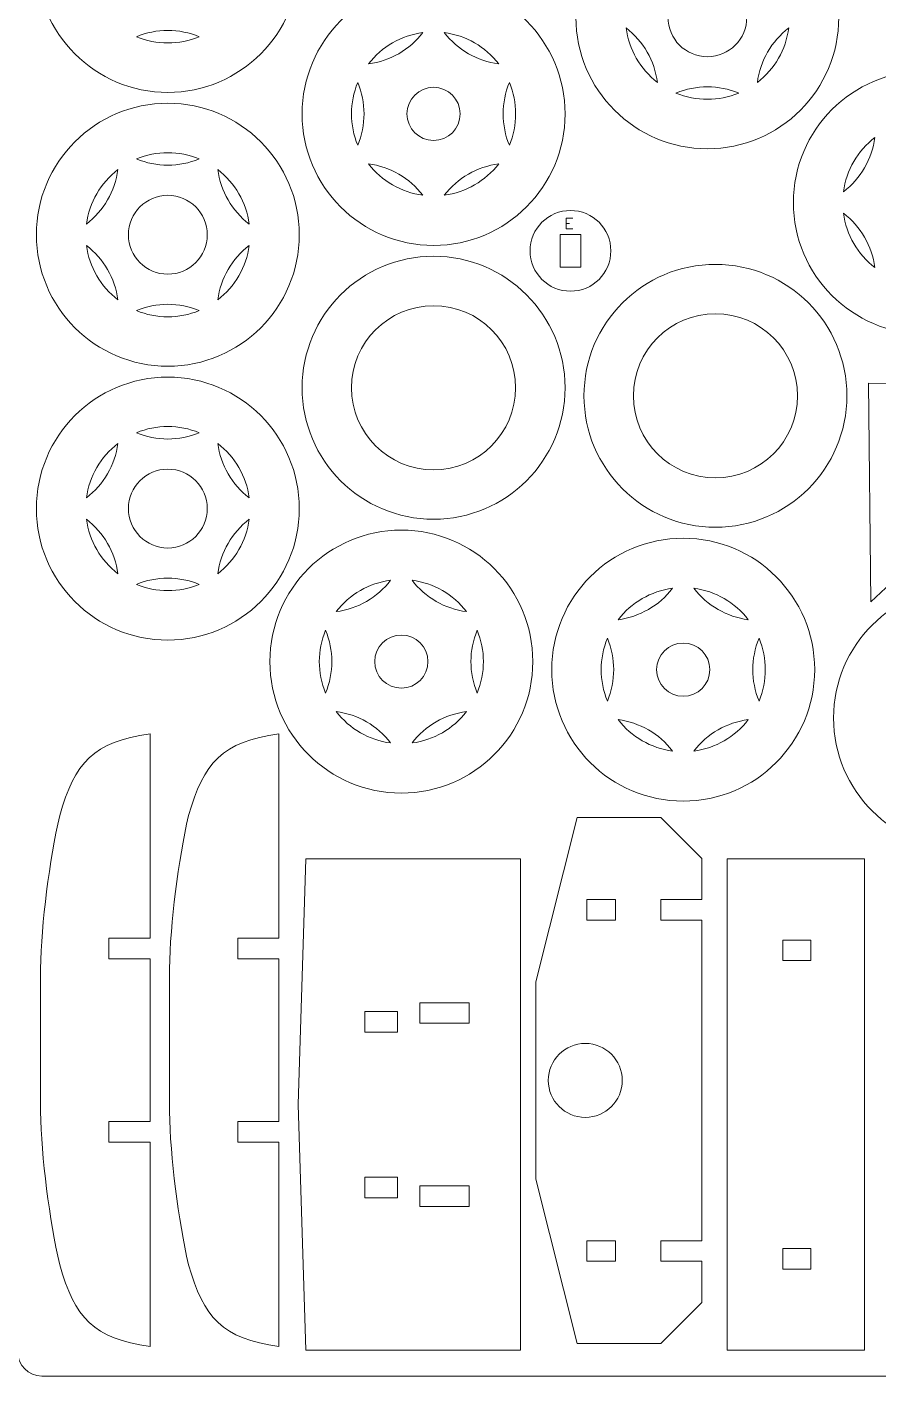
# Model space of a CAD drawing. Header units: centimetres. Extents: x -47.5 to 47.5, y -14.5 to 14.5.
# Drawn here: x -28.38 to -17.82, y -14.5 to 2.25 of the extents above; entities that cross this region are included whole.
import ezdxf

# ---------------------------------------------------------------- set-up
doc = ezdxf.new("R2010")
doc.units = ezdxf.units.CM
doc.header["$MEASUREMENT"] = 0
doc.layers.add('Camada 1', color=7, linetype='Continuous')

msp = doc.modelspace()

# ---------------------------------------------------------------- linework, layer by layer
at = {"layer": 'Camada 1', "color": 6, "lineweight": 9}
msp.add_open_spline([(-28.2, 14.5), (-28.2, 14.5), (-9.8, 14.5), (-9.8, 14.5), (-9.8, 14.5), (-9.635, 14.5), (-9.5, 14.365), (-9.5, 14.2), (-9.5, 14.2), (-9.5, 14.2), (-9.5, -14.2), (-9.5, -14.2), (-9.5, -14.2), (-9.5, -14.365), (-9.635, -14.5), (-9.8, -14.5), (-9.8, -14.5), (-9.8, -14.5), (-28.2, -14.5), (-28.2, -14.5), (-28.2, -14.5), (-28.365, -14.5), (-28.5, -14.365), (-28.5, -14.2), (-28.5, -14.2), (-28.5, -14.2), (-28.5, 14.2), (-28.5, 14.2), (-28.5, 14.2), (-28.5, 14.365), (-28.365, 14.5), (-28.2, 14.5)], degree=3, knots=[0, 0, 0, 0, 0.11111111, 0.11111111, 0.11111111, 0.11111111, 0.22222222, 0.22222222, 0.22222222, 0.22222222, 0.33333333, 0.33333333, 0.33333333, 0.33333333, 0.44444444, 0.44444444, 0.44444444, 0.44444444, 0.55555556, 0.55555556, 0.55555556, 0.55555556, 0.66666667, 0.66666667, 0.66666667, 0.66666667, 0.77777778, 0.77777778, 0.77777778, 0.77777778, 1, 1, 1, 1], dxfattribs=at)
at = {"layer": 'Camada 1', "lineweight": 9}
for points, knots in [([(-26.63448, 4.70215), (-25.73302, 4.70215), (-25.00225, 3.97137), (-25.00225, 3.06991), (-25.00225, 3.06991), (-25.00225, 2.16845), (-25.73302, 1.43768), (-26.63448, 1.43768), (-26.63448, 1.43768), (-27.53594, 1.43768), (-28.26671, 2.16845), (-28.26671, 3.06991), (-28.26671, 3.06991), (-28.26671, 3.97137), (-27.53594, 4.70215), (-26.63448, 4.70215)], [0, 0, 0, 0, 0.2, 0.2, 0.2, 0.2, 0.4, 0.4, 0.4, 0.4, 0.6, 0.6, 0.6, 0.6, 1, 1, 1, 1]), ([(-19.93448, 4.00214), (-19.03303, 4.00214), (-18.30225, 3.27137), (-18.30225, 2.36991), (-18.30225, 2.36991), (-18.30225, 1.46845), (-19.03303, 0.73768), (-19.93448, 0.73768), (-19.93448, 0.73768), (-20.83593, 0.73768), (-21.5667, 1.46845), (-21.5667, 2.36991), (-21.5667, 2.36991), (-21.5667, 3.27137), (-20.83593, 4.00214), (-19.93448, 4.00214)], [0, 0, 0, 0, 0.2, 0.2, 0.2, 0.2, 0.4, 0.4, 0.4, 0.4, 0.6, 0.6, 0.6, 0.6, 1, 1, 1, 1]), ([(-24.96671, 1.16991), (-24.96671, 2.07137), (-24.23594, 2.80215), (-23.33448, 2.80215), (-23.33448, 2.80215), (-22.43302, 2.80215), (-21.70225, 2.07137), (-21.70225, 1.16991), (-21.70225, 1.16991), (-21.70225, 0.26845), (-22.43302, -0.46232), (-23.33448, -0.46232), (-23.33448, -0.46232), (-24.23594, -0.46232), (-24.96671, 0.26845), (-24.96671, 1.16991)], [0, 0, 0, 0, 0.2, 0.2, 0.2, 0.2, 0.4, 0.4, 0.4, 0.4, 0.6, 0.6, 0.6, 0.6, 1, 1, 1, 1]), ([(-17.23448, 1.70215), (-16.33302, 1.70215), (-15.60225, 0.97137), (-15.60225, 0.06991), (-15.60225, 0.06991), (-15.60225, -0.83155), (-16.33302, -1.56232), (-17.23448, -1.56232), (-17.23448, -1.56232), (-18.13594, -1.56232), (-18.86671, -0.83155), (-18.86671, 0.06991), (-18.86671, 0.06991), (-18.86671, 0.97137), (-18.13594, 1.70215), (-17.23448, 1.70215)], [0, 0, 0, 0, 0.2, 0.2, 0.2, 0.2, 0.4, 0.4, 0.4, 0.4, 0.6, 0.6, 0.6, 0.6, 1, 1, 1, 1]), ([(-26.63448, 1.30214), (-25.73302, 1.30214), (-25.00225, 0.57137), (-25.00225, -0.33009), (-25.00225, -0.33009), (-25.00225, -1.23155), (-25.73302, -1.96232), (-26.63448, -1.96232), (-26.63448, -1.96232), (-27.53594, -1.96232), (-28.26671, -1.23155), (-28.26671, -0.33009), (-28.26671, -0.33009), (-28.26671, 0.57137), (-27.53594, 1.30214), (-26.63448, 1.30214)], [0, 0, 0, 0, 0.2, 0.2, 0.2, 0.2, 0.4, 0.4, 0.4, 0.4, 0.6, 0.6, 0.6, 0.6, 1, 1, 1, 1]), ([(-21.63448, -0.0289), (-21.35767, -0.0289), (-21.13328, -0.25328), (-21.13328, -0.53008), (-21.13328, -0.53008), (-21.13328, -0.8069), (-21.35767, -1.03128), (-21.63448, -1.03128), (-21.63448, -1.03128), (-21.91129, -1.03128), (-22.13568, -0.8069), (-22.13568, -0.53008), (-22.13568, -0.53008), (-22.13568, -0.25328), (-21.91129, -0.0289), (-21.63448, -0.0289)], [0, 0, 0, 0, 0.2, 0.2, 0.2, 0.2, 0.4, 0.4, 0.4, 0.4, 0.6, 0.6, 0.6, 0.6, 1, 1, 1, 1]), ([(-23.33448, -0.59786), (-22.43303, -0.59786), (-21.70225, -1.32863), (-21.70225, -2.23009), (-21.70225, -2.23009), (-21.70225, -3.13155), (-22.43303, -3.8623), (-23.33448, -3.8623), (-23.33448, -3.8623), (-24.23594, -3.8623), (-24.96671, -3.13155), (-24.96671, -2.23009), (-24.96671, -2.23009), (-24.96671, -1.32863), (-24.23594, -0.59786), (-23.33448, -0.59786)], [0, 0, 0, 0, 0.2, 0.2, 0.2, 0.2, 0.4, 0.4, 0.4, 0.4, 0.6, 0.6, 0.6, 0.6, 1, 1, 1, 1]), ([(-19.83447, -0.69786), (-18.93302, -0.69786), (-18.20224, -1.42863), (-18.20224, -2.33009), (-18.20224, -2.33009), (-18.20224, -3.23155), (-18.93302, -3.96231), (-19.83447, -3.96231), (-19.83447, -3.96231), (-20.73593, -3.96231), (-21.46671, -3.23155), (-21.46671, -2.33009), (-21.46671, -2.33009), (-21.46671, -1.42863), (-20.73593, -0.69786), (-19.83447, -0.69786)], [0, 0, 0, 0, 0.2, 0.2, 0.2, 0.2, 0.4, 0.4, 0.4, 0.4, 0.6, 0.6, 0.6, 0.6, 1, 1, 1, 1]), ([(-26.63448, -2.09786), (-25.73302, -2.09786), (-25.00225, -2.82863), (-25.00225, -3.73009), (-25.00225, -3.73009), (-25.00225, -4.63155), (-25.73302, -5.36232), (-26.63448, -5.36232), (-26.63448, -5.36232), (-27.53594, -5.36232), (-28.26671, -4.63155), (-28.26671, -3.73009), (-28.26671, -3.73009), (-28.26671, -2.82863), (-27.53594, -2.09786), (-26.63448, -2.09786)], [0, 0, 0, 0, 0.2, 0.2, 0.2, 0.2, 0.4, 0.4, 0.4, 0.4, 0.6, 0.6, 0.6, 0.6, 1, 1, 1, 1]), ([(-17.28223, -4.31005), (-17.28223, -4.31005), (-17.90472, -4.88918), (-17.90472, -4.88918), (-17.90472, -4.88918), (-17.90472, -4.88918), (-17.93546, -2.17099), (-17.93546, -2.17099), (-17.93546, -2.17099), (-17.93546, -2.17099), (-17.1335, -2.18246), (-17.1335, -2.18246), (-17.1335, -2.18246), (-17.1335, -2.18246), (-17.14477, -4.23907), (-17.14477, -4.23907), (-17.14477, -4.23907), (-17.14477, -4.23907), (-17.28223, -4.31005), (-17.28223, -4.31005)], [0, 0, 0, 0, 0.16666667, 0.16666667, 0.16666667, 0.16666667, 0.33333333, 0.33333333, 0.33333333, 0.33333333, 0.5, 0.5, 0.5, 0.5, 0.66666667, 0.66666667, 0.66666667, 0.66666667, 1, 1, 1, 1]), ([(-25.36671, -5.63009), (-25.36671, -4.72863), (-24.63594, -3.99785), (-23.73448, -3.99785), (-23.73448, -3.99785), (-22.83302, -3.99785), (-22.10225, -4.72863), (-22.10225, -5.63009), (-22.10225, -5.63009), (-22.10225, -6.53155), (-22.83302, -7.26232), (-23.73448, -7.26232), (-23.73448, -7.26232), (-24.63594, -7.26232), (-25.36671, -6.53155), (-25.36671, -5.63009)], [0, 0, 0, 0, 0.2, 0.2, 0.2, 0.2, 0.4, 0.4, 0.4, 0.4, 0.6, 0.6, 0.6, 0.6, 1, 1, 1, 1]), ([(-21.86671, -5.73009), (-21.86671, -4.82863), (-21.13594, -4.09784), (-20.23448, -4.09784), (-20.23448, -4.09784), (-19.33302, -4.09784), (-18.60225, -4.82863), (-18.60225, -5.73009), (-18.60225, -5.73009), (-18.60225, -6.63155), (-19.33302, -7.36232), (-20.23448, -7.36232), (-20.23448, -7.36232), (-21.13594, -7.36232), (-21.86671, -6.63155), (-21.86671, -5.73009)], [0, 0, 0, 0, 0.2, 0.2, 0.2, 0.2, 0.4, 0.4, 0.4, 0.4, 0.6, 0.6, 0.6, 0.6, 1, 1, 1, 1]), ([(-18.36671, -6.33009), (-18.36671, -5.42863), (-17.63593, -4.69785), (-16.73447, -4.69785), (-16.73447, -4.69785), (-15.83301, -4.69785), (-15.10224, -5.42863), (-15.10224, -6.33009), (-15.10224, -6.33009), (-15.10224, -7.23155), (-15.83301, -7.96232), (-16.73447, -7.96232), (-16.73447, -7.96232), (-17.63593, -7.96232), (-18.36671, -7.23155), (-18.36671, -6.33009)], [0, 0, 0, 0, 0.2, 0.2, 0.2, 0.2, 0.4, 0.4, 0.4, 0.4, 0.6, 0.6, 0.6, 0.6, 1, 1, 1, 1]), ([(-26.85513, -11.34037), (-26.85513, -11.34037), (-27.36688, -11.34037), (-27.36688, -11.34037), (-27.36688, -11.34037), (-27.36688, -11.34037), (-27.36688, -11.59533), (-27.36688, -11.59533), (-27.36688, -11.59533), (-27.36688, -11.59533), (-26.85513, -11.59533), (-26.85513, -11.59533), (-26.85513, -11.59533), (-26.85513, -11.59533), (-26.85513, -14.13466), (-26.85513, -14.13466), (-26.85513, -14.13466), (-27.55606, -14.03446), (-27.79223, -13.7766), (-27.97677, -13.11819), (-27.97677, -13.11819), (-28.10522, -12.5664), (-28.20418, -11.78533), (-28.21382, -11.21772), (-28.21382, -11.21772), (-28.21382, -11.21772), (-28.21382, -9.44246), (-28.21382, -9.44246), (-28.21382, -9.44246), (-28.20418, -8.87485), (-28.10522, -8.09378), (-27.97677, -7.54199), (-27.97677, -7.54199), (-27.79223, -6.88357), (-27.55606, -6.62571), (-26.85513, -6.52551), (-26.85513, -6.52551), (-26.85513, -6.52551), (-26.85513, -9.06485), (-26.85513, -9.06485), (-26.85513, -9.06485), (-26.85513, -9.06485), (-27.36688, -9.06485), (-27.36688, -9.06485), (-27.36688, -9.06485), (-27.36688, -9.06485), (-27.36688, -9.31981), (-27.36688, -9.31981), (-27.36688, -9.31981), (-27.36688, -9.31981), (-26.85513, -9.31981), (-26.85513, -9.31981), (-26.85513, -9.31981), (-26.85513, -9.31981), (-26.85513, -11.34037), (-26.85513, -11.34037)], [0, 0, 0, 0, 0.06666667, 0.06666667, 0.06666667, 0.06666667, 0.13333333, 0.13333333, 0.13333333, 0.13333333, 0.2, 0.2, 0.2, 0.2, 0.26666667, 0.26666667, 0.26666667, 0.26666667, 0.33333333, 0.33333333, 0.33333333, 0.33333333, 0.4, 0.4, 0.4, 0.4, 0.46666667, 0.46666667, 0.46666667, 0.46666667, 0.53333333, 0.53333333, 0.53333333, 0.53333333, 0.6, 0.6, 0.6, 0.6, 0.66666667, 0.66666667, 0.66666667, 0.66666667, 0.73333333, 0.73333333, 0.73333333, 0.73333333, 0.8, 0.8, 0.8, 0.8, 0.86666667, 0.86666667, 0.86666667, 0.86666667, 1, 1, 1, 1]), ([(-25.25513, -11.34037), (-25.25513, -11.34037), (-25.76688, -11.34037), (-25.76688, -11.34037), (-25.76688, -11.34037), (-25.76688, -11.34037), (-25.76688, -11.59533), (-25.76688, -11.59533), (-25.76688, -11.59533), (-25.76688, -11.59533), (-25.25513, -11.59533), (-25.25513, -11.59533), (-25.25513, -11.59533), (-25.25513, -11.59533), (-25.25513, -14.13466), (-25.25513, -14.13466), (-25.25513, -14.13466), (-25.95606, -14.03446), (-26.19223, -13.7766), (-26.37677, -13.11819), (-26.37677, -13.11819), (-26.50522, -12.5664), (-26.60418, -11.78533), (-26.61382, -11.21772), (-26.61382, -11.21772), (-26.61382, -11.21772), (-26.61382, -9.44246), (-26.61382, -9.44246), (-26.61382, -9.44246), (-26.60418, -8.87485), (-26.50522, -8.09378), (-26.37677, -7.54199), (-26.37677, -7.54199), (-26.19223, -6.88357), (-25.95606, -6.62571), (-25.25513, -6.52551), (-25.25513, -6.52551), (-25.25513, -6.52551), (-25.25513, -9.06485), (-25.25513, -9.06485), (-25.25513, -9.06485), (-25.25513, -9.06485), (-25.76688, -9.06485), (-25.76688, -9.06485), (-25.76688, -9.06485), (-25.76688, -9.06485), (-25.76688, -9.31981), (-25.76688, -9.31981), (-25.76688, -9.31981), (-25.76688, -9.31981), (-25.25513, -9.31981), (-25.25513, -9.31981), (-25.25513, -9.31981), (-25.25513, -9.31981), (-25.25513, -11.34037), (-25.25513, -11.34037)], [0, 0, 0, 0, 0.06666667, 0.06666667, 0.06666667, 0.06666667, 0.13333333, 0.13333333, 0.13333333, 0.13333333, 0.2, 0.2, 0.2, 0.2, 0.26666667, 0.26666667, 0.26666667, 0.26666667, 0.33333333, 0.33333333, 0.33333333, 0.33333333, 0.4, 0.4, 0.4, 0.4, 0.46666667, 0.46666667, 0.46666667, 0.46666667, 0.53333333, 0.53333333, 0.53333333, 0.53333333, 0.6, 0.6, 0.6, 0.6, 0.66666667, 0.66666667, 0.66666667, 0.66666667, 0.73333333, 0.73333333, 0.73333333, 0.73333333, 0.8, 0.8, 0.8, 0.8, 0.86666667, 0.86666667, 0.86666667, 0.86666667, 1, 1, 1, 1]), ([(-21.5503, -14.09549), (-21.5503, -14.09549), (-22.06614, -12.05582), (-22.06614, -12.05582), (-22.06614, -12.05582), (-22.06614, -12.05582), (-22.06614, -9.60437), (-22.06614, -9.60437), (-22.06614, -9.60437), (-22.06614, -9.60437), (-21.5503, -7.56469), (-21.5503, -7.56469), (-21.5503, -7.56469), (-21.5503, -7.56469), (-20.51274, -7.56469), (-20.51274, -7.56469), (-20.51274, -7.56469), (-20.51274, -7.56469), (-20.00281, -8.07461), (-20.00281, -8.07461), (-20.00281, -8.07461), (-20.00281, -8.07461), (-20.00281, -8.58452), (-20.00281, -8.58452), (-20.00281, -8.58452), (-20.00281, -8.58452), (-20.51274, -8.58452), (-20.51274, -8.58452), (-20.51274, -8.58452), (-20.51274, -8.58452), (-20.51274, -8.83949), (-20.51274, -8.83949), (-20.51274, -8.83949), (-20.51274, -8.83949), (-20.00281, -8.83949), (-20.00281, -8.83949), (-20.00281, -8.83949), (-20.00281, -8.83949), (-20.00281, -12.8207), (-20.00281, -12.8207), (-20.00281, -12.8207), (-20.00281, -12.8207), (-20.51274, -12.8207), (-20.51274, -12.8207), (-20.51274, -12.8207), (-20.51274, -12.8207), (-20.51274, -13.07566), (-20.51274, -13.07566), (-20.51274, -13.07566), (-20.51274, -13.07566), (-20.00281, -13.07566), (-20.00281, -13.07566), (-20.00281, -13.07566), (-20.00281, -13.07566), (-20.00281, -13.58558), (-20.00281, -13.58558), (-20.00281, -13.58558), (-20.00281, -13.58558), (-20.51274, -14.09549), (-20.51274, -14.09549), (-20.51274, -14.09549), (-20.51274, -14.09549), (-21.5503, -14.09549), (-21.5503, -14.09549)], [0, 0, 0, 0, 0.05882353, 0.05882353, 0.05882353, 0.05882353, 0.11764706, 0.11764706, 0.11764706, 0.11764706, 0.17647059, 0.17647059, 0.17647059, 0.17647059, 0.23529412, 0.23529412, 0.23529412, 0.23529412, 0.29411765, 0.29411765, 0.29411765, 0.29411765, 0.35294118, 0.35294118, 0.35294118, 0.35294118, 0.41176471, 0.41176471, 0.41176471, 0.41176471, 0.47058824, 0.47058824, 0.47058824, 0.47058824, 0.52941176, 0.52941176, 0.52941176, 0.52941176, 0.58823529, 0.58823529, 0.58823529, 0.58823529, 0.64705882, 0.64705882, 0.64705882, 0.64705882, 0.70588235, 0.70588235, 0.70588235, 0.70588235, 0.76470588, 0.76470588, 0.76470588, 0.76470588, 0.82352941, 0.82352941, 0.82352941, 0.82352941, 0.88235294, 0.88235294, 0.88235294, 0.88235294, 1, 1, 1, 1]), ([(-31.16224, -11.71495), (-31.16224, -11.83501), (-31.16224, -11.95506), (-31.16224, -12.07512), (-31.16224, -12.07512), (-30.84623, -12.08519), (-30.69027, -12.10408), (-30.37352, -12.02995), (-30.37352, -12.02995), (-28.86134, -11.67606), (-28.21273, -9.87678), (-29.15108, -8.63934), (-29.15108, -8.63934), (-29.51897, -8.1542), (-30.07575, -7.84772), (-30.68247, -7.79655), (-30.68247, -7.79655), (-30.75717, -7.79024), (-30.83234, -7.79177), (-30.90728, -7.78937), (-30.90728, -7.78937), (-30.90728, -7.91292), (-30.90728, -8.03645), (-30.90728, -8.15998), (-30.90728, -8.15998), (-30.76782, -8.16077), (-30.72171, -8.15725), (-30.5749, -8.18134), (-30.5749, -8.18134), (-29.30549, -8.38959), (-28.66934, -9.84072), (-29.376, -10.91553), (-29.376, -10.91553), (-29.69255, -11.397), (-30.20521, -11.68315), (-30.78013, -11.71567), (-30.78013, -11.71567), (-30.90017, -11.72245), (-31.04011, -11.71495), (-31.16224, -11.71495)], [0, 0, 0, 0, 0.09090909, 0.09090909, 0.09090909, 0.09090909, 0.18181818, 0.18181818, 0.18181818, 0.18181818, 0.27272727, 0.27272727, 0.27272727, 0.27272727, 0.36363636, 0.36363636, 0.36363636, 0.36363636, 0.45454545, 0.45454545, 0.45454545, 0.45454545, 0.54545455, 0.54545455, 0.54545455, 0.54545455, 0.63636364, 0.63636364, 0.63636364, 0.63636364, 0.72727273, 0.72727273, 0.72727273, 0.72727273, 0.81818182, 0.81818182, 0.81818182, 0.81818182, 1, 1, 1, 1]), ([(-24.91874, -14.17998), (-24.91874, -14.17998), (-25.01448, -11.13002), (-25.01448, -11.13002), (-25.01448, -11.13002), (-25.01448, -11.13002), (-24.91874, -8.0802), (-24.91874, -8.0802), (-24.91874, -8.0802), (-24.91874, -8.0802), (-22.25447, -8.0802), (-22.25447, -8.0802), (-22.25447, -8.0802), (-22.25447, -8.0802), (-22.25447, -14.17998), (-22.25447, -14.17998), (-22.25447, -14.17998), (-22.25447, -14.17998), (-24.91874, -14.17998), (-24.91874, -14.17998)], [0, 0, 0, 0, 0.16666667, 0.16666667, 0.16666667, 0.16666667, 0.33333333, 0.33333333, 0.33333333, 0.33333333, 0.5, 0.5, 0.5, 0.5, 0.66666667, 0.66666667, 0.66666667, 0.66666667, 1, 1, 1, 1]), ([(-17.98159, -14.17997), (-17.98159, -14.17997), (-19.68737, -14.17997), (-19.68737, -14.17997), (-19.68737, -14.17997), (-19.68737, -14.17997), (-19.68737, -8.0802), (-19.68737, -8.0802), (-19.68737, -8.0802), (-19.68737, -8.0802), (-17.98159, -8.0802), (-17.98159, -8.0802), (-17.98159, -8.0802), (-17.98159, -8.0802), (-17.98159, -14.17997), (-17.98159, -14.17997)], [0, 0, 0, 0, 0.2, 0.2, 0.2, 0.2, 0.4, 0.4, 0.4, 0.4, 0.6, 0.6, 0.6, 0.6, 1, 1, 1, 1])]:
    msp.add_open_spline(points, degree=3, knots=knots, dxfattribs=at)
at = {"layer": 'Camada 1', "color": 114, "lineweight": 9}
for points, knots in [([(-19.93448, 2.85956), (-19.66406, 2.85956), (-19.44484, 2.64033), (-19.44484, 2.36991), (-19.44484, 2.36991), (-19.44484, 2.09949), (-19.66406, 1.88028), (-19.93448, 1.88028), (-19.93448, 1.88028), (-20.20491, 1.88028), (-20.42412, 2.09949), (-20.42412, 2.36991), (-20.42412, 2.36991), (-20.42412, 2.64033), (-20.20491, 2.85956), (-19.93448, 2.85956)], [0, 0, 0, 0, 0.2, 0.2, 0.2, 0.2, 0.4, 0.4, 0.4, 0.4, 0.6, 0.6, 0.6, 0.6, 1, 1, 1, 1]), ([(-27.02437, 2.12864), (-26.77474, 2.02523), (-26.49423, 2.02522), (-26.24461, 2.12862), (-26.24461, 2.12862), (-26.49423, 2.23203), (-26.77473, 2.23203), (-27.02437, 2.12864)], [0, 0, 0, 0, 0.33333333, 0.33333333, 0.33333333, 0.33333333, 1, 1, 1, 1]), ([(-23.46747, 2.18002), (-23.73536, 2.14476), (-23.97829, 2.00451), (-24.14279, 1.79014), (-24.14279, 1.79014), (-23.87489, 1.82541), (-23.63198, 1.96566), (-23.46747, 2.18002)], [0, 0, 0, 0, 0.33333333, 0.33333333, 0.33333333, 0.33333333, 1, 1, 1, 1]), ([(-22.5262, 1.79013), (-22.69068, 2.00451), (-22.9336, 2.14476), (-23.20149, 2.18003), (-23.20149, 2.18003), (-23.03701, 1.96567), (-22.79408, 1.82542), (-22.5262, 1.79013)], [0, 0, 0, 0, 0.33333333, 0.33333333, 0.33333333, 0.33333333, 1, 1, 1, 1]), ([(-20.94459, 2.23693), (-20.90932, 1.96904), (-20.76908, 1.72611), (-20.55472, 1.56163), (-20.55472, 1.56163), (-20.58999, 1.82951), (-20.73023, 2.07244), (-20.94459, 2.23693)], [0, 0, 0, 0, 0.33333333, 0.33333333, 0.33333333, 0.33333333, 1, 1, 1, 1]), ([(-19.31426, 1.56163), (-19.09989, 1.72611), (-18.95963, 1.96903), (-18.92436, 2.23692), (-18.92436, 2.23692), (-19.13872, 2.07244), (-19.27897, 1.82951), (-19.31426, 1.56163)], [0, 0, 0, 0, 0.33333333, 0.33333333, 0.33333333, 0.33333333, 1, 1, 1, 1]), ([(-24.27576, 1.55979), (-24.37916, 1.31015), (-24.37916, 1.02965), (-24.27576, 0.78001), (-24.27576, 0.78001), (-24.17237, 1.02965), (-24.17237, 1.31015), (-24.27576, 1.55979)], [0, 0, 0, 0, 0.33333333, 0.33333333, 0.33333333, 0.33333333, 1, 1, 1, 1]), ([(-22.39321, 0.78002), (-22.2898, 1.02965), (-22.28979, 1.31016), (-22.3932, 1.55979), (-22.3932, 1.55979), (-22.4966, 1.31016), (-22.4966, 1.02966), (-22.39321, 0.78002)], [0, 0, 0, 0, 0.33333333, 0.33333333, 0.33333333, 0.33333333, 1, 1, 1, 1]), ([(-20.32437, 1.42864), (-20.07475, 1.32523), (-19.79423, 1.32522), (-19.5446, 1.42863), (-19.5446, 1.42863), (-19.79423, 1.53203), (-20.07473, 1.53203), (-20.32437, 1.42864)], [0, 0, 0, 0, 0.33333333, 0.33333333, 0.33333333, 0.33333333, 1, 1, 1, 1]), ([(-23.66462, 1.16991), (-23.66462, 0.98758), (-23.51682, 0.83978), (-23.33448, 0.83978), (-23.33448, 0.83978), (-23.15216, 0.83978), (-23.00436, 0.98758), (-23.00436, 1.16991), (-23.00436, 1.16991), (-23.00436, 1.35224), (-23.15216, 1.50004), (-23.33448, 1.50004), (-23.33448, 1.50004), (-23.51682, 1.50004), (-23.66462, 1.35224), (-23.66462, 1.16991)], [0, 0, 0, 0, 0.2, 0.2, 0.2, 0.2, 0.4, 0.4, 0.4, 0.4, 0.6, 0.6, 0.6, 0.6, 1, 1, 1, 1]), ([(-17.8547, 0.87821), (-18.06907, 0.71372), (-18.20934, 0.47082), (-18.2446, 0.20291), (-18.2446, 0.20291), (-18.03024, 0.36741), (-17.88999, 0.61032), (-17.8547, 0.87821)], [0, 0, 0, 0, 0.33333333, 0.33333333, 0.33333333, 0.33333333, 1, 1, 1, 1]), ([(-26.2446, 0.61119), (-26.49424, 0.71459), (-26.77474, 0.71459), (-27.02438, 0.61119), (-27.02438, 0.61119), (-26.77474, 0.5078), (-26.49424, 0.5078), (-26.2446, 0.61119)], [0, 0, 0, 0, 0.33333333, 0.33333333, 0.33333333, 0.33333333, 1, 1, 1, 1]), ([(-24.14278, 0.54969), (-23.97829, 0.33532), (-23.73539, 0.19506), (-23.46748, 0.15979), (-23.46748, 0.15979), (-23.63198, 0.37416), (-23.87489, 0.51441), (-24.14278, 0.54969)], [0, 0, 0, 0, 0.33333333, 0.33333333, 0.33333333, 0.33333333, 1, 1, 1, 1]), ([(-23.2015, 0.1598), (-22.93361, 0.19506), (-22.69068, 0.3353), (-22.5262, 0.54968), (-22.5262, 0.54968), (-22.79408, 0.5144), (-23.03701, 0.37415), (-23.2015, 0.1598)], [0, 0, 0, 0, 0.33333333, 0.33333333, 0.33333333, 0.33333333, 1, 1, 1, 1]), ([(-27.2547, 0.47821), (-27.46907, 0.31372), (-27.60934, 0.07082), (-27.6446, -0.19709), (-27.6446, -0.19709), (-27.43024, -0.03259), (-27.28999, 0.21032), (-27.2547, 0.47821)], [0, 0, 0, 0, 0.33333333, 0.33333333, 0.33333333, 0.33333333, 1, 1, 1, 1]), ([(-25.62437, -0.1971), (-25.65964, 0.07079), (-25.79989, 0.31372), (-26.01425, 0.47822), (-26.01425, 0.47822), (-25.97898, 0.21032), (-25.83873, -0.03259), (-25.62437, -0.1971)], [0, 0, 0, 0, 0.33333333, 0.33333333, 0.33333333, 0.33333333, 1, 1, 1, 1]), ([(-26.63448, 0.15957), (-26.36406, 0.15957), (-26.14484, -0.05967), (-26.14484, -0.33009), (-26.14484, -0.33009), (-26.14484, -0.60051), (-26.36406, -0.81972), (-26.63448, -0.81972), (-26.63448, -0.81972), (-26.9049, -0.81972), (-27.12413, -0.60051), (-27.12413, -0.33009), (-27.12413, -0.33009), (-27.12413, -0.05967), (-26.9049, 0.15957), (-26.63448, 0.15957)], [0, 0, 0, 0, 0.2, 0.2, 0.2, 0.2, 0.4, 0.4, 0.4, 0.4, 0.6, 0.6, 0.6, 0.6, 1, 1, 1, 1]), ([(-18.24459, -0.06306), (-18.20934, -0.33096), (-18.0691, -0.57389), (-17.85472, -0.73837), (-17.85472, -0.73837), (-17.88999, -0.47049), (-18.03024, -0.22756), (-18.24459, -0.06306)], [0, 0, 0, 0, 0.33333333, 0.33333333, 0.33333333, 0.33333333, 1, 1, 1, 1]), ([(-21.50678, -0.32558), (-21.50678, -0.32558), (-21.50678, -0.73363), (-21.50678, -0.73363), (-21.50678, -0.73363), (-21.50678, -0.73363), (-21.76181, -0.73363), (-21.76181, -0.73363), (-21.76181, -0.73363), (-21.76181, -0.73363), (-21.76181, -0.32558), (-21.76181, -0.32558), (-21.76181, -0.32558), (-21.76181, -0.32558), (-21.50678, -0.32558), (-21.50678, -0.32558)], [0, 0, 0, 0, 0.2, 0.2, 0.2, 0.2, 0.4, 0.4, 0.4, 0.4, 0.6, 0.6, 0.6, 0.6, 1, 1, 1, 1]), ([(-27.64459, -0.46307), (-27.60934, -0.73096), (-27.4691, -0.97389), (-27.25472, -1.13837), (-27.25472, -1.13837), (-27.28999, -0.87049), (-27.43024, -0.62756), (-27.64459, -0.46307)], [0, 0, 0, 0, 0.33333333, 0.33333333, 0.33333333, 0.33333333, 1, 1, 1, 1]), ([(-26.01427, -1.13837), (-25.79989, -0.97389), (-25.65963, -0.73097), (-25.62436, -0.46308), (-25.62436, -0.46308), (-25.83873, -0.62756), (-25.97898, -0.87049), (-26.01427, -1.13837)], [0, 0, 0, 0, 0.33333333, 0.33333333, 0.33333333, 0.33333333, 1, 1, 1, 1]), ([(-27.02438, -1.27135), (-26.77474, -1.37477), (-26.49423, -1.37477), (-26.2446, -1.27137), (-26.2446, -1.27137), (-26.49423, -1.16797), (-26.77473, -1.16797), (-27.02438, -1.27135)], [0, 0, 0, 0, 0.33333333, 0.33333333, 0.33333333, 0.33333333, 1, 1, 1, 1]), ([(-23.33447, -1.21124), (-22.77179, -1.21124), (-22.31564, -1.66739), (-22.31564, -2.23007), (-22.31564, -2.23007), (-22.31564, -2.79275), (-22.77179, -3.2489), (-23.33447, -3.2489), (-23.33447, -3.2489), (-23.89715, -3.2489), (-24.3533, -2.79275), (-24.3533, -2.23007), (-24.3533, -2.23007), (-24.3533, -1.66739), (-23.89715, -1.21124), (-23.33447, -1.21124)], [0, 0, 0, 0, 0.2, 0.2, 0.2, 0.2, 0.4, 0.4, 0.4, 0.4, 0.6, 0.6, 0.6, 0.6, 1, 1, 1, 1]), ([(-19.83446, -1.31124), (-19.27179, -1.31124), (-18.81564, -1.76739), (-18.81564, -2.33008), (-18.81564, -2.33008), (-18.81564, -2.89275), (-19.27179, -3.3489), (-19.83446, -3.3489), (-19.83446, -3.3489), (-20.39715, -3.3489), (-20.8533, -2.89275), (-20.8533, -2.33008), (-20.8533, -2.33008), (-20.8533, -1.76739), (-20.39715, -1.31124), (-19.83446, -1.31124)], [0, 0, 0, 0, 0.2, 0.2, 0.2, 0.2, 0.4, 0.4, 0.4, 0.4, 0.6, 0.6, 0.6, 0.6, 1, 1, 1, 1]), ([(-26.24461, -2.78881), (-26.49424, -2.68541), (-26.77474, -2.68541), (-27.02438, -2.78881), (-27.02438, -2.78881), (-26.77474, -2.8922), (-26.49424, -2.8922), (-26.24461, -2.78881)], [0, 0, 0, 0, 0.33333333, 0.33333333, 0.33333333, 0.33333333, 1, 1, 1, 1]), ([(-27.2547, -2.92178), (-27.46908, -3.08628), (-27.60934, -3.32917), (-27.6446, -3.59708), (-27.6446, -3.59708), (-27.43023, -3.43259), (-27.28998, -3.18968), (-27.2547, -2.92178)], [0, 0, 0, 0, 0.33333333, 0.33333333, 0.33333333, 0.33333333, 1, 1, 1, 1]), ([(-25.62437, -3.5971), (-25.65964, -3.32921), (-25.79989, -3.08628), (-26.01425, -2.92178), (-26.01425, -2.92178), (-25.97898, -3.18968), (-25.83873, -3.43259), (-25.62437, -3.5971)], [0, 0, 0, 0, 0.33333333, 0.33333333, 0.33333333, 0.33333333, 1, 1, 1, 1]), ([(-26.63448, -3.24044), (-26.36406, -3.24044), (-26.14484, -3.45967), (-26.14484, -3.73009), (-26.14484, -3.73009), (-26.14484, -4.00051), (-26.36406, -4.21972), (-26.63448, -4.21972), (-26.63448, -4.21972), (-26.9049, -4.21972), (-27.12412, -4.00051), (-27.12412, -3.73009), (-27.12412, -3.73009), (-27.12412, -3.45967), (-26.9049, -3.24044), (-26.63448, -3.24044)], [0, 0, 0, 0, 0.2, 0.2, 0.2, 0.2, 0.4, 0.4, 0.4, 0.4, 0.6, 0.6, 0.6, 0.6, 1, 1, 1, 1]), ([(-27.64459, -3.86307), (-27.60934, -4.13096), (-27.46909, -4.37389), (-27.25473, -4.53837), (-27.25473, -4.53837), (-27.28999, -4.27049), (-27.43024, -4.02755), (-27.64459, -3.86307)], [0, 0, 0, 0, 0.33333333, 0.33333333, 0.33333333, 0.33333333, 1, 1, 1, 1]), ([(-26.01426, -4.53837), (-25.79989, -4.37389), (-25.65964, -4.13097), (-25.62436, -3.86308), (-25.62436, -3.86308), (-25.83872, -4.02755), (-25.97897, -4.27049), (-26.01426, -4.53837)], [0, 0, 0, 0, 0.33333333, 0.33333333, 0.33333333, 0.33333333, 1, 1, 1, 1]), ([(-27.02437, -4.67136), (-26.77474, -4.77477), (-26.49423, -4.77478), (-26.24461, -4.67137), (-26.24461, -4.67137), (-26.49423, -4.56797), (-26.77473, -4.56797), (-27.02437, -4.67136)], [0, 0, 0, 0, 0.33333333, 0.33333333, 0.33333333, 0.33333333, 1, 1, 1, 1]), ([(-23.86747, -4.61998), (-24.13536, -4.65524), (-24.37829, -4.79548), (-24.54279, -5.00986), (-24.54279, -5.00986), (-24.27489, -4.97459), (-24.03198, -4.83434), (-23.86747, -4.61998)], [0, 0, 0, 0, 0.33333333, 0.33333333, 0.33333333, 0.33333333, 1, 1, 1, 1]), ([(-22.9262, -5.00987), (-23.09068, -4.79548), (-23.3336, -4.65524), (-23.60149, -4.61997), (-23.60149, -4.61997), (-23.43701, -4.83432), (-23.19408, -4.97458), (-22.9262, -5.00987)], [0, 0, 0, 0, 0.33333333, 0.33333333, 0.33333333, 0.33333333, 1, 1, 1, 1]), ([(-20.36747, -4.71998), (-20.63536, -4.75523), (-20.87829, -4.89549), (-21.04279, -5.10986), (-21.04279, -5.10986), (-20.77489, -5.07458), (-20.53198, -4.93434), (-20.36747, -4.71998)], [0, 0, 0, 0, 0.33333333, 0.33333333, 0.33333333, 0.33333333, 1, 1, 1, 1]), ([(-19.4262, -5.10986), (-19.59068, -4.89549), (-19.8336, -4.75523), (-20.10149, -4.71997), (-20.10149, -4.71997), (-19.93701, -4.93433), (-19.69408, -5.07458), (-19.4262, -5.10986)], [0, 0, 0, 0, 0.33333333, 0.33333333, 0.33333333, 0.33333333, 1, 1, 1, 1]), ([(-24.67576, -5.24021), (-24.77916, -5.48985), (-24.77916, -5.77034), (-24.67576, -6.01999), (-24.67576, -6.01999), (-24.57237, -5.77034), (-24.57237, -5.48985), (-24.67576, -5.24021)], [0, 0, 0, 0, 0.33333333, 0.33333333, 0.33333333, 0.33333333, 1, 1, 1, 1]), ([(-24.06462, -5.63009), (-24.06462, -5.81242), (-23.91682, -5.96022), (-23.73448, -5.96022), (-23.73448, -5.96022), (-23.55216, -5.96022), (-23.40436, -5.81242), (-23.40436, -5.63009), (-23.40436, -5.63009), (-23.40436, -5.44776), (-23.55216, -5.29996), (-23.73448, -5.29996), (-23.73448, -5.29996), (-23.91682, -5.29996), (-24.06462, -5.44776), (-24.06462, -5.63009)], [0, 0, 0, 0, 0.2, 0.2, 0.2, 0.2, 0.4, 0.4, 0.4, 0.4, 0.6, 0.6, 0.6, 0.6, 1, 1, 1, 1]), ([(-22.79321, -6.01998), (-22.6898, -5.77034), (-22.68979, -5.48983), (-22.7932, -5.24021), (-22.7932, -5.24021), (-22.8966, -5.48983), (-22.8966, -5.77034), (-22.79321, -6.01998)], [0, 0, 0, 0, 0.33333333, 0.33333333, 0.33333333, 0.33333333, 1, 1, 1, 1]), ([(-21.17576, -5.34021), (-21.27916, -5.58985), (-21.27916, -5.87035), (-21.17576, -6.11998), (-21.17576, -6.11998), (-21.07237, -5.87035), (-21.07237, -5.58985), (-21.17576, -5.34021)], [0, 0, 0, 0, 0.33333333, 0.33333333, 0.33333333, 0.33333333, 1, 1, 1, 1]), ([(-19.29321, -6.11998), (-19.1898, -5.87035), (-19.18979, -5.58984), (-19.2932, -5.34021), (-19.2932, -5.34021), (-19.3966, -5.58984), (-19.3966, -5.87034), (-19.29321, -6.11998)], [0, 0, 0, 0, 0.33333333, 0.33333333, 0.33333333, 0.33333333, 1, 1, 1, 1]), ([(-20.56462, -5.73009), (-20.56462, -5.91242), (-20.41682, -6.06021), (-20.23448, -6.06021), (-20.23448, -6.06021), (-20.05216, -6.06021), (-19.90436, -5.91242), (-19.90436, -5.73009), (-19.90436, -5.73009), (-19.90436, -5.54776), (-20.05216, -5.39996), (-20.23448, -5.39996), (-20.23448, -5.39996), (-20.41682, -5.39996), (-20.56462, -5.54776), (-20.56462, -5.73009)], [0, 0, 0, 0, 0.2, 0.2, 0.2, 0.2, 0.4, 0.4, 0.4, 0.4, 0.6, 0.6, 0.6, 0.6, 1, 1, 1, 1]), ([(-24.54278, -6.25031), (-24.37829, -6.46467), (-24.13539, -6.60494), (-23.86748, -6.64021), (-23.86748, -6.64021), (-24.03198, -6.42583), (-24.27489, -6.28559), (-24.54278, -6.25031)], [0, 0, 0, 0, 0.33333333, 0.33333333, 0.33333333, 0.33333333, 1, 1, 1, 1]), ([(-23.6015, -6.6402), (-23.33361, -6.60494), (-23.09068, -6.46469), (-22.9262, -6.25033), (-22.9262, -6.25033), (-23.19408, -6.2856), (-23.43701, -6.42585), (-23.6015, -6.6402)], [0, 0, 0, 0, 0.33333333, 0.33333333, 0.33333333, 0.33333333, 1, 1, 1, 1]), ([(-21.04278, -6.35031), (-20.87829, -6.56468), (-20.63539, -6.70493), (-20.36748, -6.74021), (-20.36748, -6.74021), (-20.53198, -6.52584), (-20.77489, -6.38558), (-21.04278, -6.35031)], [0, 0, 0, 0, 0.33333333, 0.33333333, 0.33333333, 0.33333333, 1, 1, 1, 1]), ([(-20.1015, -6.74019), (-19.83361, -6.70493), (-19.59068, -6.5647), (-19.4262, -6.35033), (-19.4262, -6.35033), (-19.69408, -6.3856), (-19.93701, -6.52585), (-20.1015, -6.74019)], [0, 0, 0, 0, 0.33333333, 0.33333333, 0.33333333, 0.33333333, 1, 1, 1, 1]), ([(-21.07364, -8.58452), (-21.07364, -8.58452), (-21.43059, -8.58452), (-21.43059, -8.58452), (-21.43059, -8.58452), (-21.43059, -8.58452), (-21.43059, -8.83949), (-21.43059, -8.83949), (-21.43059, -8.83949), (-21.43059, -8.83949), (-21.07364, -8.83949), (-21.07364, -8.83949), (-21.07364, -8.83949), (-21.07364, -8.83949), (-21.07364, -8.58452), (-21.07364, -8.58452)], [0, 0, 0, 0, 0.2, 0.2, 0.2, 0.2, 0.4, 0.4, 0.4, 0.4, 0.6, 0.6, 0.6, 0.6, 1, 1, 1, 1]), ([(-18.99598, -9.34281), (-18.99598, -9.34281), (-18.65028, -9.34281), (-18.65028, -9.34281), (-18.65028, -9.34281), (-18.65028, -9.34281), (-18.65028, -9.08785), (-18.65028, -9.08785), (-18.65028, -9.08785), (-18.65028, -9.08785), (-18.99598, -9.08785), (-18.99598, -9.08785), (-18.99598, -9.08785), (-18.99598, -9.08785), (-18.99598, -9.34281), (-18.99598, -9.34281)], [0, 0, 0, 0, 0.2, 0.2, 0.2, 0.2, 0.4, 0.4, 0.4, 0.4, 0.6, 0.6, 0.6, 0.6, 1, 1, 1, 1]), ([(-22.89116, -10.11968), (-22.89116, -10.11968), (-22.89116, -9.86517), (-22.89116, -9.86517), (-22.89116, -9.86517), (-22.89116, -9.86517), (-23.50334, -9.86517), (-23.50334, -9.86517), (-23.50334, -9.86517), (-23.50334, -9.86517), (-23.50334, -10.11968), (-23.50334, -10.11968), (-23.50334, -10.11968), (-23.50334, -10.11968), (-22.89116, -10.11968), (-22.89116, -10.11968)], [0, 0, 0, 0, 0.2, 0.2, 0.2, 0.2, 0.4, 0.4, 0.4, 0.4, 0.6, 0.6, 0.6, 0.6, 1, 1, 1, 1]), ([(-23.78159, -10.22883), (-23.78159, -10.22883), (-23.78159, -9.97387), (-23.78159, -9.97387), (-23.78159, -9.97387), (-23.78159, -9.97387), (-24.18953, -9.97387), (-24.18953, -9.97387), (-24.18953, -9.97387), (-24.18953, -9.97387), (-24.18953, -10.22883), (-24.18953, -10.22883), (-24.18953, -10.22883), (-24.18953, -10.22883), (-23.78159, -10.22883), (-23.78159, -10.22883)], [0, 0, 0, 0, 0.2, 0.2, 0.2, 0.2, 0.4, 0.4, 0.4, 0.4, 0.6, 0.6, 0.6, 0.6, 1, 1, 1, 1]), ([(-21.9096, -10.83009), (-21.9096, -10.57665), (-21.70413, -10.37117), (-21.45068, -10.37117), (-21.45068, -10.37117), (-21.19723, -10.37117), (-20.99176, -10.57665), (-20.99176, -10.83009), (-20.99176, -10.83009), (-20.99176, -11.08355), (-21.19723, -11.28901), (-21.45068, -11.28901), (-21.45068, -11.28901), (-21.70413, -11.28901), (-21.9096, -11.08355), (-21.9096, -10.83009)], [0, 0, 0, 0, 0.2, 0.2, 0.2, 0.2, 0.4, 0.4, 0.4, 0.4, 0.6, 0.6, 0.6, 0.6, 1, 1, 1, 1]), ([(-23.78159, -12.03135), (-23.78159, -12.03135), (-23.78159, -12.28632), (-23.78159, -12.28632), (-23.78159, -12.28632), (-23.78159, -12.28632), (-24.18953, -12.28632), (-24.18953, -12.28632), (-24.18953, -12.28632), (-24.18953, -12.28632), (-24.18953, -12.03135), (-24.18953, -12.03135), (-24.18953, -12.03135), (-24.18953, -12.03135), (-23.78159, -12.03135), (-23.78159, -12.03135)], [0, 0, 0, 0, 0.2, 0.2, 0.2, 0.2, 0.4, 0.4, 0.4, 0.4, 0.6, 0.6, 0.6, 0.6, 1, 1, 1, 1]), ([(-22.89116, -12.39502), (-22.89116, -12.39502), (-23.50334, -12.39503), (-23.50334, -12.39503), (-23.50334, -12.39503), (-23.50334, -12.39503), (-23.50334, -12.14052), (-23.50334, -12.14052), (-23.50334, -12.14052), (-23.50334, -12.14052), (-22.89116, -12.14052), (-22.89116, -12.14052), (-22.89116, -12.14052), (-22.89116, -12.14052), (-22.89116, -12.39502), (-22.89116, -12.39502)], [0, 0, 0, 0, 0.2, 0.2, 0.2, 0.2, 0.4, 0.4, 0.4, 0.4, 0.6, 0.6, 0.6, 0.6, 1, 1, 1, 1]), ([(-21.07364, -12.8207), (-21.07364, -12.8207), (-21.43059, -12.8207), (-21.43059, -12.8207), (-21.43059, -12.8207), (-21.43059, -12.8207), (-21.43059, -13.07566), (-21.43059, -13.07566), (-21.43059, -13.07566), (-21.43059, -13.07566), (-21.07364, -13.07566), (-21.07364, -13.07566), (-21.07364, -13.07566), (-21.07364, -13.07566), (-21.07364, -12.8207), (-21.07364, -12.8207)], [0, 0, 0, 0, 0.2, 0.2, 0.2, 0.2, 0.4, 0.4, 0.4, 0.4, 0.6, 0.6, 0.6, 0.6, 1, 1, 1, 1]), ([(-18.65028, -13.17235), (-18.65028, -13.17235), (-18.99598, -13.17235), (-18.99598, -13.17235), (-18.99598, -13.17235), (-18.99598, -13.17235), (-18.99598, -12.91738), (-18.99598, -12.91738), (-18.99598, -12.91738), (-18.99598, -12.91738), (-18.65028, -12.91738), (-18.65028, -12.91738), (-18.65028, -12.91738), (-18.65028, -12.91738), (-18.65028, -13.17235), (-18.65028, -13.17235)], [0, 0, 0, 0, 0.2, 0.2, 0.2, 0.2, 0.4, 0.4, 0.4, 0.4, 0.6, 0.6, 0.6, 0.6, 1, 1, 1, 1])]:
    msp.add_open_spline(points, degree=3, knots=knots, dxfattribs=at)
at = {"layer": 'Camada 1', "color": 5, "lineweight": 9}
msp.add_open_spline([(-21.60432, -0.25785), (-21.60432, -0.25785), (-21.68701, -0.25785), (-21.68701, -0.25785), (-21.68701, -0.25785), (-21.68701, -0.25785), (-21.68701, -0.1239), (-21.68701, -0.1239), (-21.68701, -0.1239), (-21.68701, -0.1239), (-21.60432, -0.1239), (-21.60432, -0.1239)], degree=3, knots=[0, 0, 0, 0, 0.25, 0.25, 0.25, 0.25, 0.5, 0.5, 0.5, 0.5, 1, 1, 1, 1], dxfattribs=at)
msp.add_open_spline([(-21.68701, -0.19088), (-21.68701, -0.19088), (-21.64566, -0.19088), (-21.64566, -0.19088)], degree=3, dxfattribs=at)

doc.saveas('drawing.dxf')
